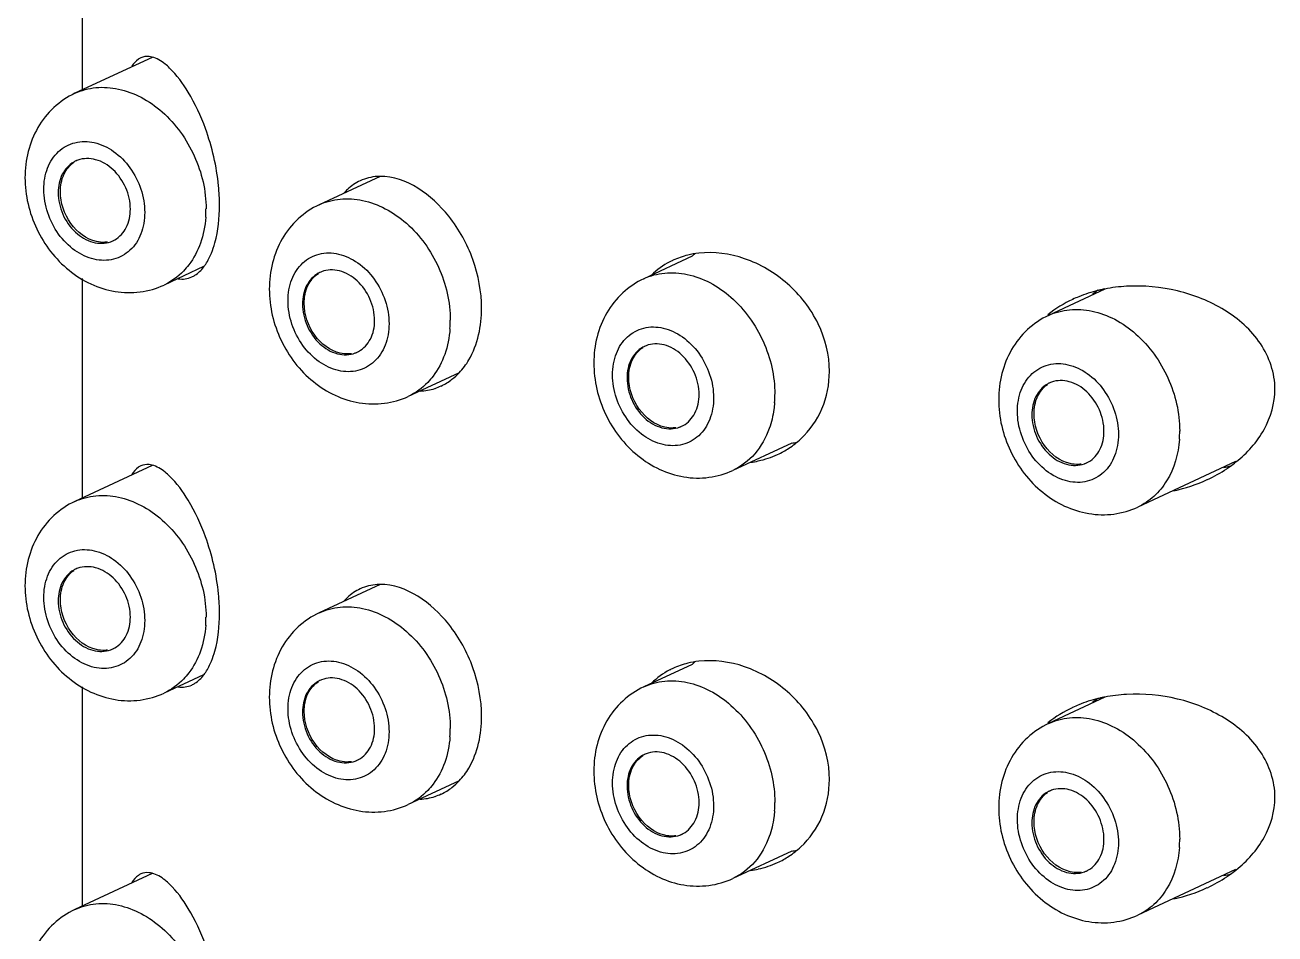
# Model space of a CAD drawing. Header units: millimetres. Extents: x 0 to 841, y 0 to 594.
# Drawn here: x 576.24 to 590.44, y 313.91 to 324.23 of the extents above; entities that cross this region are included whole.
import ezdxf

# ---------------------------------------------------------------- set-up
doc = ezdxf.new("R2010")
doc.units = ezdxf.units.MM
doc.header["$LTSCALE"] = 46.255
doc.layers.add('00_COMPONENTI', color=7, linetype='CONTINUOUS')

msp = doc.modelspace()

# ---------------------------------------------------------------- linework, layer by layer
at = {"layer": '00_COMPONENTI', "color": 7, "linetype": 'Continuous'}
for p, q in [((576.895, 323.493), (576.895, 333.984)), ((577.687, 323.861), (576.81, 323.454)), ((580.275, 322.511), (579.584, 322.189)), ((583.82, 321.604), (583.27, 321.349)), ((578.27, 321.486), (577.822, 321.277)), ((576.895, 318.86), (576.895, 321.35)), ((588.507, 321.23), (587.868, 320.933)), ((581.175, 320.282), (580.596, 320.013)), ((584.952, 319.484), (584.282, 319.173)), ((577.687, 319.228), (576.81, 318.821)), ((589.992, 319.273), (588.88, 318.756)), ((580.275, 317.878), (579.584, 317.556)), ((583.82, 316.971), (583.27, 316.716)), ((578.27, 316.853), (577.822, 316.644)), ((576.895, 314.227), (576.895, 316.717)), ((588.507, 316.597), (587.868, 316.3)), ((581.175, 315.649), (580.596, 315.38)), ((584.952, 314.851), (584.282, 314.54)), ((589.992, 314.64), (588.88, 314.123)), ((577.687, 314.595), (576.81, 314.188))]:
    msp.add_line(p, q, dxfattribs=at)
for centre, radius, start, end in [((576.945, 322.413), 0.301, 117.7027, 119.8159), ((576.944, 322.415), 0.299, 114.9572, 117.7029), ((576.944, 322.415), 0.298, 109.9379, 114.9502), ((580.28, 321.922), 0.589, 90.4786, 93.501), ((580.329, 321.915), 0.616, 133.3532, 138.8475), ((577.114, 322.05), 0.299, 290.0984, 291.9312), ((577.114, 322.048), 0.297, 291.9324, 294.955), ((577.114, 322.049), 0.298, 294.9559, 296.494), ((577.113, 322.051), 0.3, 296.4969, 300.0023), ((584.006, 320.652), 0.994, 96.482, 103.7043), ((584.432, 320.978), 0.876, 131.6273, 134.381), ((579.718, 321.151), 0.298, 111.106, 114.9535), ((583.97, 320.765), 0.875, 117.5508, 134.3926), ((583.975, 320.753), 0.887, 114.9343, 117.5161), ((579.719, 321.149), 0.3, 117.0299, 119.1761), ((579.718, 321.15), 0.299, 114.9563, 117.0295), ((588.766, 319.771), 1.482, 112.0209, 114.929), ((589.189, 320.19), 1.279, 126.5389, 129.9568), ((588.834, 319.564), 1.7, 102.3942, 103.7474), ((588.84, 319.537), 1.728, 101.1425, 102.3944), ((588.857, 319.441), 1.825, 93.2234, 101.0825), ((583.405, 320.309), 0.3, 117.0299, 119.1761), ((583.405, 320.31), 0.299, 114.9563, 117.0295), ((583.404, 320.311), 0.298, 111.106, 114.9535), ((579.888, 320.785), 0.298, 290.7433, 293.2392), ((579.889, 320.784), 0.297, 293.2416, 294.9558), ((579.888, 320.786), 0.299, 294.9592, 298.8315), ((588.004, 319.892), 0.301, 117.7027, 119.8159), ((588.003, 319.894), 0.299, 114.9572, 117.7029), ((588.002, 319.894), 0.298, 109.9379, 114.9502), ((580.712, 320.685), 0.611, 271.6099, 287.7987), ((580.711, 320.687), 0.612, 287.8915, 294.9469), ((583.574, 319.944), 0.298, 290.7433, 293.2392), ((583.575, 319.944), 0.297, 293.2416, 294.9558), ((583.574, 319.945), 0.299, 294.9592, 298.8315), ((584.365, 320.27), 1.01, 303.24, 312.9934), ((584.814, 320.55), 1.075, 277.0659, 280.4999), ((584.355, 320.293), 1.035, 282.0519, 294.8899), ((584.362, 320.276), 1.017, 294.9355, 303.2231), ((584.351, 320.31), 1.053, 277.1486, 282.0514), ((588.172, 319.529), 0.299, 290.0984, 291.9312), ((588.173, 319.527), 0.297, 291.9324, 294.955), ((588.172, 319.528), 0.298, 294.9559, 296.494), ((588.171, 319.53), 0.3, 296.4969, 300.0023), ((588.976, 320.567), 1.652, 294.8773, 303.6652), ((589.435, 321.109), 1.95, 282.5397, 284.9306), ((589.026, 320.488), 1.558, 303.7321, 305.5823), ((589.055, 320.448), 1.509, 305.5761, 308.6022), ((576.945, 317.78), 0.301, 117.7027, 119.8159), ((576.944, 317.782), 0.299, 114.9572, 117.7029), ((576.944, 317.782), 0.298, 109.9379, 114.9502), ((580.28, 317.288), 0.589, 90.4786, 93.501), ((580.329, 317.282), 0.616, 133.3532, 138.8475), ((577.114, 317.417), 0.299, 290.0984, 291.9312), ((577.114, 317.415), 0.297, 291.9324, 294.955), ((577.114, 317.416), 0.298, 294.9559, 296.494), ((577.113, 317.418), 0.3, 296.4969, 300.0023), ((583.97, 316.132), 0.875, 117.5508, 134.3926), ((583.975, 316.12), 0.887, 114.9343, 117.5161), ((584.006, 316.019), 0.994, 96.482, 103.7043), ((584.432, 316.345), 0.876, 131.6273, 134.381), ((579.719, 316.516), 0.3, 117.0299, 119.1761), ((579.718, 316.517), 0.299, 114.9563, 117.0295), ((579.718, 316.518), 0.298, 111.106, 114.9535), ((588.84, 314.904), 1.728, 101.1425, 102.3944), ((588.857, 314.808), 1.825, 93.2234, 101.0825), ((588.766, 315.138), 1.482, 112.0209, 114.929), ((589.189, 315.557), 1.279, 126.5389, 129.9568), ((588.834, 314.931), 1.7, 102.3942, 103.7474), ((579.888, 316.153), 0.299, 294.9592, 298.8315), ((583.405, 315.676), 0.3, 117.0299, 119.1761), ((583.405, 315.677), 0.299, 114.9563, 117.0295), ((583.404, 315.678), 0.298, 111.106, 114.9535), ((579.888, 316.152), 0.298, 290.7433, 293.2392), ((579.889, 316.151), 0.297, 293.2416, 294.9558), ((580.712, 316.052), 0.611, 271.6099, 287.7987), ((580.711, 316.054), 0.612, 287.8915, 294.9469), ((588.004, 315.259), 0.301, 117.7027, 119.8159), ((588.003, 315.261), 0.299, 114.9572, 117.7029), ((588.002, 315.261), 0.298, 109.9379, 114.9502), ((583.574, 315.311), 0.298, 290.7433, 293.2392), ((583.575, 315.311), 0.297, 293.2416, 294.9558), ((583.574, 315.312), 0.299, 294.9592, 298.8315), ((584.365, 315.637), 1.01, 303.24, 312.9934), ((584.362, 315.643), 1.017, 294.9355, 303.2231), ((584.814, 315.917), 1.075, 277.0659, 280.4999), ((584.351, 315.677), 1.053, 277.1486, 282.0514), ((584.355, 315.66), 1.035, 282.0519, 294.8899), ((588.172, 314.896), 0.299, 290.0984, 291.9312), ((588.173, 314.894), 0.297, 291.9324, 294.955), ((588.172, 314.895), 0.298, 294.9559, 296.494), ((588.171, 314.897), 0.3, 296.4969, 300.0023), ((589.055, 315.815), 1.509, 305.5761, 308.6022), ((588.976, 315.934), 1.652, 294.8773, 303.6652), ((589.435, 316.476), 1.95, 282.5397, 284.9306), ((589.026, 315.855), 1.558, 303.7321, 305.5823)]:
    msp.add_arc(centre, radius, start, end, dxfattribs=at)
at = {"layer": '00_COMPONENTI', "color": 9, "linetype": 'Continuous'}
for centre in [(577.022, 322.141), (579.796, 320.877), (583.483, 320.036), (588.081, 319.62), (577.022, 317.508), (579.796, 316.244), (583.483, 315.403), (588.081, 314.987)]:
    msp.add_arc(centre, 1.276, 355.7605, 0.018, dxfattribs=at)
at = {"layer": '00_COMPONENTI', "color": 7, "linetype": 'Continuous'}
for points, knots in [([(577.558, 323.857), (577.548, 323.852), (577.508, 323.829), (577.476, 323.791), (577.457, 323.761)], [0, 0, 0, 0, 0.224998, 1, 1, 1, 1]), ([(577.686, 323.866), (577.674, 323.869), (577.632, 323.877), (577.587, 323.87), (577.558, 323.857)], [0, 0, 0, 0, 0.265737, 1, 1, 1, 1]), ([(577.884, 323.741), (577.868, 323.757), (577.809, 323.809), (577.739, 323.852), (577.686, 323.866)], [0, 0, 0, 0, 0.293209, 1, 1, 1, 1]), ([(578.292, 323.053), (578.239, 323.196), (578.127, 323.441), (577.968, 323.661), (577.884, 323.741)], [0, 0, 0, 0, 0.568411, 1, 1, 1, 1]), ([(576.81, 323.454), (576.723, 323.413), (576.559, 323.303), (576.376, 323.071), (576.266, 322.795), (576.242, 322.596), (576.242, 322.496)], [0, 0, 0, 0, 0.246419, 0.494144, 0.744834, 1, 1, 1, 1]), ([(578.452, 322.184), (578.452, 322.257), (578.436, 322.552), (578.368, 322.844), (578.292, 323.053)], [0, 0, 0, 0, 0.247758, 1, 1, 1, 1]), ([(577.439, 322.139), (577.439, 322.222), (577.401, 322.389), (577.26, 322.594), (577.06, 322.718), (576.906, 322.718), (576.842, 322.696)], [0, 0, 0, 0, 0.267515, 0.536519, 0.782531, 1, 1, 1, 1]), ([(576.796, 322.674), (576.741, 322.642), (576.645, 322.535), (576.619, 322.397), (576.619, 322.326)], [0, 0, 0, 0, 0.471113, 1, 1, 1, 1]), ([(576.644, 322.337), (576.644, 322.403), (576.667, 322.532), (576.748, 322.637), (576.797, 322.671)], [0, 0, 0, 0, 0.527398, 1, 1, 1, 1]), ([(576.242, 322.496), (576.242, 322.297), (576.337, 321.896), (576.649, 321.491), (576.984, 321.279), (577.262, 321.191), (577.551, 321.184), (577.736, 321.238), (577.822, 321.277)], [0, 0, 0, 0, 0.254925, 0.509586, 0.63463, 0.75754, 0.879072, 1, 1, 1, 1]), ([(581.429, 321.014), (581.429, 321.201), (581.354, 321.58), (581.036, 322.169), (580.575, 322.513), (580.275, 322.511)], [0, 0, 0, 0, 0.276871, 0.555255, 1, 1, 1, 1]), ([(576.619, 322.326), (576.619, 322.243), (576.657, 322.075), (576.799, 321.87), (576.998, 321.746), (577.153, 321.746), (577.216, 321.769)], [0, 0, 0, 0, 0.267567, 0.536598, 0.782571, 1, 1, 1, 1]), ([(577.054, 321.771), (576.938, 321.797), (576.726, 321.962), (576.644, 322.21), (576.644, 322.337)], [0, 0, 0, 0, 0.481999, 1, 1, 1, 1]), ([(577.263, 321.791), (577.318, 321.823), (577.413, 321.93), (577.439, 322.068), (577.439, 322.139)], [0, 0, 0, 0, 0.471159, 1, 1, 1, 1]), ([(578.36, 321.641), (578.375, 321.678), (578.433, 321.854), (578.452, 322.04), (578.452, 322.184)], [0, 0, 0, 0, 0.218718, 1, 1, 1, 1]), ([(579.584, 322.189), (579.497, 322.149), (579.334, 322.039), (579.151, 321.807), (579.04, 321.53), (579.017, 321.332), (579.017, 321.232)], [0, 0, 0, 0, 0.246419, 0.494144, 0.744834, 1, 1, 1, 1]), ([(577.18, 321.765), (577.17, 321.764), (577.128, 321.76), (577.085, 321.764), (577.054, 321.771)], [0, 0, 0, 0, 0.245004, 1, 1, 1, 1]), ([(578.271, 321.482), (578.28, 321.493), (578.315, 321.543), (578.342, 321.598), (578.36, 321.641)], [0, 0, 0, 0, 0.2296, 1, 1, 1, 1]), ([(585.379, 320.297), (585.379, 320.482), (585.284, 320.862), (584.927, 321.317), (584.441, 321.607), (584.068, 321.659), (583.894, 321.639)], [0, 0, 0, 0, 0.250855, 0.509511, 0.763406, 1, 1, 1, 1]), ([(578.137, 321.369), (578.149, 321.375), (578.201, 321.403), (578.243, 321.446), (578.271, 321.482)], [0, 0, 0, 0, 0.227859, 1, 1, 1, 1]), ([(580.213, 320.874), (580.213, 320.958), (580.174, 321.127), (580.032, 321.332), (579.857, 321.438), (579.711, 321.455), (579.642, 321.441), (579.611, 321.429)], [0, 0, 0, 0, 0.267186, 0.535659, 0.780727, 0.892884, 1, 1, 1, 1]), ([(579.573, 321.411), (579.517, 321.38), (579.42, 321.272), (579.394, 321.133), (579.394, 321.061)], [0, 0, 0, 0, 0.470958, 1, 1, 1, 1]), ([(579.413, 321.07), (579.413, 321.138), (579.436, 321.27), (579.523, 321.376), (579.574, 321.409)], [0, 0, 0, 0, 0.527932, 1, 1, 1, 1]), ([(583.27, 321.349), (583.183, 321.308), (583.02, 321.198), (582.837, 320.967), (582.726, 320.69), (582.703, 320.491), (582.703, 320.392)], [0, 0, 0, 0, 0.246419, 0.494144, 0.744834, 1, 1, 1, 1]), ([(579.017, 321.232), (579.017, 321.033), (579.111, 320.632), (579.424, 320.226), (579.758, 320.015), (580.036, 319.927), (580.325, 319.92), (580.51, 319.973), (580.596, 320.013)], [0, 0, 0, 0, 0.254925, 0.509586, 0.63463, 0.75754, 0.879072, 1, 1, 1, 1]), ([(590.439, 320.095), (590.439, 320.276), (590.31, 320.648), (589.876, 321.023), (589.338, 321.238), (588.948, 321.274), (588.754, 321.263)], [0, 0, 0, 0, 0.240645, 0.488051, 0.742637, 1, 1, 1, 1]), ([(579.394, 321.061), (579.394, 320.978), (579.432, 320.809), (579.574, 320.605), (579.775, 320.48), (579.931, 320.482), (579.994, 320.506)], [0, 0, 0, 0, 0.267781, 0.536916, 0.782731, 1, 1, 1, 1]), ([(579.822, 320.504), (579.707, 320.53), (579.495, 320.695), (579.413, 320.943), (579.413, 321.07)], [0, 0, 0, 0, 0.481999, 1, 1, 1, 1]), ([(581.175, 320.282), (581.216, 320.326), (581.373, 320.539), (581.429, 320.813), (581.429, 321.014)], [0, 0, 0, 0, 0.229204, 1, 1, 1, 1]), ([(580.032, 320.524), (580.088, 320.555), (580.186, 320.663), (580.213, 320.802), (580.213, 320.874)], [0, 0, 0, 0, 0.470877, 1, 1, 1, 1]), ([(587.868, 320.933), (587.781, 320.892), (587.618, 320.782), (587.435, 320.55), (587.324, 320.274), (587.301, 320.075), (587.301, 319.975)], [0, 0, 0, 0, 0.246419, 0.494144, 0.744834, 1, 1, 1, 1]), ([(583.899, 320.034), (583.899, 320.118), (583.86, 320.286), (583.718, 320.492), (583.543, 320.597), (583.397, 320.615), (583.328, 320.601), (583.297, 320.589)], [0, 0, 0, 0, 0.267186, 0.535659, 0.780727, 0.892884, 1, 1, 1, 1]), ([(579.949, 320.498), (579.938, 320.497), (579.896, 320.493), (579.853, 320.497), (579.822, 320.504)], [0, 0, 0, 0, 0.245004, 1, 1, 1, 1]), ([(583.259, 320.571), (583.203, 320.54), (583.106, 320.432), (583.08, 320.293), (583.08, 320.221)], [0, 0, 0, 0, 0.470958, 1, 1, 1, 1]), ([(583.099, 320.23), (583.099, 320.298), (583.122, 320.429), (583.209, 320.535), (583.26, 320.569)], [0, 0, 0, 0, 0.527932, 1, 1, 1, 1]), ([(582.703, 320.392), (582.703, 320.193), (582.797, 319.791), (583.11, 319.386), (583.444, 319.174), (583.722, 319.086), (584.011, 319.08), (584.197, 319.133), (584.282, 319.173)], [0, 0, 0, 0, 0.254925, 0.509586, 0.63463, 0.75754, 0.879072, 1, 1, 1, 1]), ([(585.054, 319.531), (585.156, 319.626), (585.324, 319.866), (585.379, 320.153), (585.379, 320.297)], [0, 0, 0, 0, 0.491603, 1, 1, 1, 1]), ([(583.08, 320.221), (583.08, 320.138), (583.118, 319.969), (583.26, 319.764), (583.461, 319.64), (583.617, 319.642), (583.68, 319.666)], [0, 0, 0, 0, 0.267781, 0.536916, 0.782731, 1, 1, 1, 1]), ([(583.508, 319.664), (583.393, 319.69), (583.181, 319.855), (583.099, 320.103), (583.099, 320.23)], [0, 0, 0, 0, 0.481999, 1, 1, 1, 1]), ([(587.854, 320.153), (587.799, 320.121), (587.704, 320.014), (587.678, 319.876), (587.678, 319.805)], [0, 0, 0, 0, 0.471113, 1, 1, 1, 1]), ([(587.703, 319.816), (587.703, 319.883), (587.725, 320.011), (587.807, 320.116), (587.856, 320.15)], [0, 0, 0, 0, 0.527398, 1, 1, 1, 1]), ([(588.497, 319.618), (588.497, 319.701), (588.459, 319.868), (588.318, 320.073), (588.119, 320.197), (587.964, 320.198), (587.901, 320.175)], [0, 0, 0, 0, 0.267515, 0.536519, 0.782531, 1, 1, 1, 1]), ([(583.718, 319.683), (583.774, 319.714), (583.872, 319.822), (583.899, 319.962), (583.899, 320.034)], [0, 0, 0, 0, 0.470877, 1, 1, 1, 1]), ([(589.996, 319.269), (590.123, 319.37), (590.345, 319.613), (590.439, 319.937), (590.439, 320.095)], [0, 0, 0, 0, 0.506653, 1, 1, 1, 1]), ([(587.301, 319.975), (587.301, 319.776), (587.395, 319.375), (587.708, 318.97), (588.042, 318.758), (588.321, 318.67), (588.61, 318.663), (588.795, 318.717), (588.88, 318.756)], [0, 0, 0, 0, 0.254925, 0.509586, 0.63463, 0.75754, 0.879072, 1, 1, 1, 1]), ([(587.678, 319.805), (587.678, 319.722), (587.716, 319.554), (587.857, 319.349), (588.057, 319.225), (588.212, 319.225), (588.275, 319.248)], [0, 0, 0, 0, 0.267567, 0.536598, 0.782571, 1, 1, 1, 1]), ([(588.112, 319.25), (587.997, 319.276), (587.785, 319.441), (587.703, 319.689), (587.703, 319.816)], [0, 0, 0, 0, 0.481999, 1, 1, 1, 1]), ([(583.635, 319.658), (583.625, 319.656), (583.582, 319.652), (583.54, 319.656), (583.508, 319.664)], [0, 0, 0, 0, 0.245004, 1, 1, 1, 1]), ([(588.322, 319.27), (588.377, 319.302), (588.471, 319.409), (588.497, 319.547), (588.497, 319.618)], [0, 0, 0, 0, 0.471159, 1, 1, 1, 1]), ([(577.558, 319.224), (577.548, 319.219), (577.508, 319.196), (577.476, 319.158), (577.457, 319.128)], [0, 0, 0, 0, 0.224998, 1, 1, 1, 1]), ([(577.686, 319.233), (577.674, 319.236), (577.632, 319.244), (577.587, 319.237), (577.558, 319.224)], [0, 0, 0, 0, 0.265737, 1, 1, 1, 1]), ([(577.884, 319.108), (577.868, 319.124), (577.809, 319.176), (577.739, 319.219), (577.686, 319.233)], [0, 0, 0, 0, 0.293209, 1, 1, 1, 1]), ([(588.239, 319.244), (588.229, 319.243), (588.186, 319.239), (588.143, 319.243), (588.112, 319.25)], [0, 0, 0, 0, 0.245004, 1, 1, 1, 1]), ([(578.292, 318.42), (578.239, 318.563), (578.127, 318.808), (577.968, 319.028), (577.884, 319.108)], [0, 0, 0, 0, 0.568411, 1, 1, 1, 1]), ([(576.81, 318.821), (576.723, 318.78), (576.559, 318.67), (576.376, 318.438), (576.266, 318.162), (576.242, 317.963), (576.242, 317.863)], [0, 0, 0, 0, 0.246419, 0.494144, 0.744834, 1, 1, 1, 1]), ([(578.452, 317.551), (578.452, 317.624), (578.436, 317.919), (578.368, 318.211), (578.292, 318.42)], [0, 0, 0, 0, 0.247758, 1, 1, 1, 1]), ([(576.796, 318.041), (576.741, 318.009), (576.645, 317.902), (576.619, 317.764), (576.619, 317.693)], [0, 0, 0, 0, 0.471113, 1, 1, 1, 1]), ([(576.644, 317.704), (576.644, 317.77), (576.667, 317.899), (576.748, 318.003), (576.797, 318.038)], [0, 0, 0, 0, 0.527398, 1, 1, 1, 1]), ([(577.439, 317.506), (577.439, 317.589), (577.401, 317.756), (577.26, 317.96), (577.06, 318.085), (576.906, 318.085), (576.842, 318.062)], [0, 0, 0, 0, 0.267515, 0.536519, 0.782531, 1, 1, 1, 1]), ([(581.429, 316.381), (581.429, 316.568), (581.354, 316.947), (581.036, 317.536), (580.575, 317.88), (580.275, 317.878)], [0, 0, 0, 0, 0.276871, 0.555255, 1, 1, 1, 1]), ([(576.242, 317.863), (576.242, 317.664), (576.337, 317.263), (576.649, 316.858), (576.984, 316.646), (577.262, 316.558), (577.551, 316.551), (577.736, 316.605), (577.822, 316.644)], [0, 0, 0, 0, 0.254925, 0.509586, 0.63463, 0.75754, 0.879072, 1, 1, 1, 1]), ([(576.619, 317.693), (576.619, 317.609), (576.657, 317.442), (576.799, 317.237), (576.998, 317.113), (577.153, 317.113), (577.216, 317.136)], [0, 0, 0, 0, 0.267567, 0.536598, 0.782571, 1, 1, 1, 1]), ([(577.054, 317.138), (576.938, 317.164), (576.726, 317.329), (576.644, 317.577), (576.644, 317.704)], [0, 0, 0, 0, 0.481999, 1, 1, 1, 1]), ([(577.263, 317.158), (577.318, 317.19), (577.413, 317.297), (577.439, 317.435), (577.439, 317.506)], [0, 0, 0, 0, 0.471159, 1, 1, 1, 1]), ([(578.36, 317.008), (578.375, 317.045), (578.433, 317.221), (578.452, 317.407), (578.452, 317.551)], [0, 0, 0, 0, 0.218718, 1, 1, 1, 1]), ([(579.584, 317.556), (579.497, 317.516), (579.334, 317.406), (579.151, 317.174), (579.04, 316.897), (579.017, 316.699), (579.017, 316.599)], [0, 0, 0, 0, 0.246419, 0.494144, 0.744834, 1, 1, 1, 1]), ([(577.18, 317.132), (577.17, 317.131), (577.128, 317.127), (577.085, 317.131), (577.054, 317.138)], [0, 0, 0, 0, 0.245004, 1, 1, 1, 1]), ([(585.379, 315.664), (585.379, 315.849), (585.284, 316.229), (584.927, 316.684), (584.441, 316.974), (584.068, 317.026), (583.894, 317.006)], [0, 0, 0, 0, 0.250855, 0.509511, 0.763406, 1, 1, 1, 1]), ([(578.271, 316.849), (578.28, 316.86), (578.315, 316.91), (578.342, 316.965), (578.36, 317.008)], [0, 0, 0, 0, 0.2296, 1, 1, 1, 1]), ([(578.137, 316.736), (578.149, 316.742), (578.201, 316.77), (578.243, 316.813), (578.271, 316.849)], [0, 0, 0, 0, 0.227859, 1, 1, 1, 1]), ([(579.573, 316.778), (579.517, 316.747), (579.42, 316.639), (579.394, 316.5), (579.394, 316.428)], [0, 0, 0, 0, 0.470958, 1, 1, 1, 1]), ([(579.413, 316.437), (579.413, 316.505), (579.436, 316.637), (579.523, 316.743), (579.574, 316.776)], [0, 0, 0, 0, 0.527932, 1, 1, 1, 1]), ([(580.213, 316.241), (580.213, 316.325), (580.174, 316.494), (580.032, 316.699), (579.857, 316.805), (579.711, 316.822), (579.642, 316.808), (579.611, 316.796)], [0, 0, 0, 0, 0.267186, 0.535659, 0.780727, 0.892884, 1, 1, 1, 1]), ([(579.017, 316.599), (579.017, 316.4), (579.111, 315.999), (579.424, 315.593), (579.758, 315.382), (580.036, 315.294), (580.325, 315.287), (580.51, 315.34), (580.596, 315.38)], [0, 0, 0, 0, 0.254925, 0.509586, 0.63463, 0.75754, 0.879072, 1, 1, 1, 1]), ([(583.27, 316.716), (583.183, 316.675), (583.02, 316.565), (582.837, 316.334), (582.726, 316.057), (582.703, 315.858), (582.703, 315.759)], [0, 0, 0, 0, 0.246419, 0.494144, 0.744834, 1, 1, 1, 1]), ([(590.439, 315.462), (590.439, 315.643), (590.31, 316.015), (589.876, 316.39), (589.338, 316.605), (588.948, 316.641), (588.754, 316.63)], [0, 0, 0, 0, 0.240645, 0.488051, 0.742637, 1, 1, 1, 1]), ([(579.394, 316.428), (579.394, 316.345), (579.432, 316.176), (579.574, 315.972), (579.775, 315.847), (579.931, 315.849), (579.994, 315.873)], [0, 0, 0, 0, 0.267781, 0.536916, 0.782731, 1, 1, 1, 1]), ([(579.822, 315.871), (579.707, 315.897), (579.495, 316.062), (579.413, 316.31), (579.413, 316.437)], [0, 0, 0, 0, 0.481999, 1, 1, 1, 1]), ([(581.175, 315.649), (581.216, 315.693), (581.373, 315.906), (581.429, 316.179), (581.429, 316.381)], [0, 0, 0, 0, 0.229204, 1, 1, 1, 1]), ([(580.032, 315.891), (580.088, 315.922), (580.186, 316.03), (580.213, 316.169), (580.213, 316.241)], [0, 0, 0, 0, 0.470877, 1, 1, 1, 1]), ([(587.868, 316.3), (587.781, 316.259), (587.618, 316.149), (587.435, 315.917), (587.324, 315.641), (587.301, 315.442), (587.301, 315.342)], [0, 0, 0, 0, 0.246419, 0.494144, 0.744834, 1, 1, 1, 1]), ([(583.259, 315.938), (583.203, 315.907), (583.106, 315.799), (583.08, 315.66), (583.08, 315.588)], [0, 0, 0, 0, 0.470958, 1, 1, 1, 1]), ([(583.099, 315.597), (583.099, 315.665), (583.122, 315.796), (583.209, 315.902), (583.26, 315.936)], [0, 0, 0, 0, 0.527932, 1, 1, 1, 1]), ([(583.899, 315.401), (583.899, 315.485), (583.86, 315.653), (583.718, 315.859), (583.543, 315.964), (583.397, 315.982), (583.328, 315.968), (583.297, 315.956)], [0, 0, 0, 0, 0.267186, 0.535659, 0.780727, 0.892884, 1, 1, 1, 1]), ([(579.949, 315.865), (579.938, 315.864), (579.896, 315.86), (579.853, 315.864), (579.822, 315.871)], [0, 0, 0, 0, 0.245004, 1, 1, 1, 1]), ([(582.703, 315.759), (582.703, 315.56), (582.797, 315.158), (583.11, 314.753), (583.444, 314.541), (583.722, 314.453), (584.011, 314.447), (584.197, 314.5), (584.282, 314.54)], [0, 0, 0, 0, 0.254925, 0.509586, 0.63463, 0.75754, 0.879072, 1, 1, 1, 1]), ([(585.054, 314.898), (585.156, 314.993), (585.324, 315.233), (585.379, 315.52), (585.379, 315.664)], [0, 0, 0, 0, 0.491603, 1, 1, 1, 1]), ([(583.08, 315.588), (583.08, 315.504), (583.118, 315.336), (583.26, 315.131), (583.461, 315.007), (583.617, 315.009), (583.68, 315.033)], [0, 0, 0, 0, 0.267781, 0.536916, 0.782731, 1, 1, 1, 1]), ([(583.508, 315.031), (583.393, 315.057), (583.181, 315.222), (583.099, 315.47), (583.099, 315.597)], [0, 0, 0, 0, 0.481999, 1, 1, 1, 1]), ([(587.854, 315.52), (587.799, 315.488), (587.704, 315.381), (587.678, 315.243), (587.678, 315.172)], [0, 0, 0, 0, 0.471113, 1, 1, 1, 1]), ([(587.703, 315.183), (587.703, 315.249), (587.725, 315.378), (587.807, 315.483), (587.856, 315.517)], [0, 0, 0, 0, 0.527398, 1, 1, 1, 1]), ([(588.497, 314.985), (588.497, 315.068), (588.459, 315.235), (588.318, 315.44), (588.119, 315.564), (587.964, 315.564), (587.901, 315.542)], [0, 0, 0, 0, 0.267515, 0.536519, 0.782531, 1, 1, 1, 1]), ([(589.996, 314.636), (590.123, 314.737), (590.345, 314.98), (590.439, 315.304), (590.439, 315.462)], [0, 0, 0, 0, 0.506653, 1, 1, 1, 1]), ([(583.718, 315.05), (583.774, 315.081), (583.872, 315.189), (583.899, 315.329), (583.899, 315.401)], [0, 0, 0, 0, 0.470877, 1, 1, 1, 1]), ([(587.301, 315.342), (587.301, 315.143), (587.395, 314.742), (587.708, 314.337), (588.042, 314.125), (588.321, 314.037), (588.61, 314.03), (588.795, 314.084), (588.88, 314.123)], [0, 0, 0, 0, 0.254925, 0.509586, 0.63463, 0.75754, 0.879072, 1, 1, 1, 1]), ([(588.112, 314.617), (587.997, 314.643), (587.785, 314.808), (587.703, 315.056), (587.703, 315.183)], [0, 0, 0, 0, 0.481999, 1, 1, 1, 1]), ([(587.678, 315.172), (587.678, 315.089), (587.716, 314.921), (587.857, 314.716), (588.057, 314.592), (588.212, 314.592), (588.275, 314.615)], [0, 0, 0, 0, 0.267567, 0.536598, 0.782571, 1, 1, 1, 1]), ([(583.635, 315.025), (583.625, 315.023), (583.582, 315.019), (583.54, 315.023), (583.508, 315.031)], [0, 0, 0, 0, 0.245004, 1, 1, 1, 1]), ([(588.322, 314.637), (588.377, 314.669), (588.471, 314.776), (588.497, 314.914), (588.497, 314.985)], [0, 0, 0, 0, 0.471159, 1, 1, 1, 1]), ([(577.686, 314.6), (577.674, 314.602), (577.632, 314.611), (577.587, 314.604), (577.558, 314.591)], [0, 0, 0, 0, 0.265737, 1, 1, 1, 1]), ([(588.239, 314.611), (588.229, 314.61), (588.186, 314.606), (588.143, 314.61), (588.112, 314.617)], [0, 0, 0, 0, 0.245004, 1, 1, 1, 1]), ([(577.558, 314.591), (577.548, 314.586), (577.508, 314.563), (577.476, 314.525), (577.457, 314.495)], [0, 0, 0, 0, 0.224998, 1, 1, 1, 1]), ([(577.884, 314.475), (577.868, 314.491), (577.809, 314.543), (577.739, 314.586), (577.686, 314.6)], [0, 0, 0, 0, 0.293209, 1, 1, 1, 1]), ([(578.292, 313.787), (578.239, 313.93), (578.127, 314.175), (577.968, 314.395), (577.884, 314.475)], [0, 0, 0, 0, 0.568411, 1, 1, 1, 1]), ([(576.81, 314.188), (576.723, 314.147), (576.559, 314.037), (576.376, 313.805), (576.266, 313.528), (576.242, 313.33), (576.242, 313.23)], [0, 0, 0, 0, 0.246419, 0.494144, 0.744834, 1, 1, 1, 1])]:
    msp.add_open_spline(points, degree=3, knots=knots, dxfattribs=at)
at = {"layer": '00_COMPONENTI', "color": 9, "linetype": 'Continuous'}
for points, knots in [([(576.81, 323.454), (576.884, 323.488), (577.05, 323.533), (577.312, 323.514), (577.571, 323.417), (577.897, 323.187), (578.202, 322.761), (578.299, 322.347), (578.299, 322.141)], [0, 0, 0, 0, 0.10682, 0.218173, 0.336948, 0.463716, 0.73221, 1, 1, 1, 1]), ([(576.456, 322.363), (576.456, 322.445), (576.481, 322.604), (576.607, 322.803), (576.808, 322.913), (577.041, 322.909), (577.263, 322.801), (577.509, 322.552), (577.602, 322.279), (577.602, 322.101)], [0, 0, 0, 0, 0.127449, 0.242904, 0.35202, 0.465108, 0.58948, 0.725027, 1, 1, 1, 1]), ([(577.602, 322.101), (577.602, 322.019), (577.577, 321.86), (577.451, 321.661), (577.25, 321.551), (577.017, 321.556), (576.795, 321.663), (576.549, 321.913), (576.456, 322.185), (576.456, 322.363)], [0, 0, 0, 0, 0.127449, 0.242904, 0.35202, 0.465108, 0.58948, 0.725027, 1, 1, 1, 1]), ([(579.584, 322.189), (579.658, 322.224), (579.824, 322.268), (580.086, 322.25), (580.345, 322.152), (580.671, 321.923), (580.977, 321.497), (581.073, 321.083), (581.073, 320.877)], [0, 0, 0, 0, 0.10682, 0.218173, 0.336948, 0.463716, 0.73221, 1, 1, 1, 1]), ([(578.295, 322.047), (578.288, 321.947), (578.25, 321.756), (578.16, 321.582), (578.104, 321.508)], [0, 0, 0, 0, 0.517694, 1, 1, 1, 1]), ([(579.23, 321.099), (579.23, 321.181), (579.255, 321.34), (579.382, 321.539), (579.582, 321.649), (579.815, 321.644), (580.037, 321.537), (580.283, 321.287), (580.377, 321.015), (580.377, 320.837)], [0, 0, 0, 0, 0.127449, 0.242904, 0.35202, 0.465108, 0.58948, 0.725027, 1, 1, 1, 1]), ([(578.104, 321.508), (578.085, 321.483), (578.006, 321.39), (577.904, 321.316), (577.822, 321.277)], [0, 0, 0, 0, 0.256045, 1, 1, 1, 1]), ([(583.27, 321.349), (583.345, 321.384), (583.51, 321.428), (583.772, 321.41), (584.032, 321.312), (584.357, 321.083), (584.663, 320.657), (584.759, 320.242), (584.759, 320.037)], [0, 0, 0, 0, 0.10682, 0.218173, 0.336948, 0.463716, 0.73221, 1, 1, 1, 1]), ([(580.377, 320.837), (580.377, 320.755), (580.351, 320.596), (580.225, 320.397), (580.024, 320.287), (579.792, 320.291), (579.569, 320.399), (579.323, 320.648), (579.23, 320.921), (579.23, 321.099)], [0, 0, 0, 0, 0.127449, 0.242904, 0.35202, 0.465108, 0.58948, 0.725027, 1, 1, 1, 1]), ([(587.868, 320.933), (587.943, 320.967), (588.108, 321.012), (588.37, 320.993), (588.63, 320.896), (588.955, 320.666), (589.261, 320.24), (589.357, 319.826), (589.357, 319.62)], [0, 0, 0, 0, 0.10682, 0.218173, 0.336948, 0.463716, 0.73221, 1, 1, 1, 1]), ([(581.069, 320.782), (581.062, 320.683), (581.025, 320.492), (580.934, 320.318), (580.878, 320.244)], [0, 0, 0, 0, 0.517694, 1, 1, 1, 1]), ([(582.916, 320.258), (582.916, 320.341), (582.941, 320.5), (583.068, 320.699), (583.268, 320.808), (583.501, 320.804), (583.724, 320.696), (583.969, 320.447), (584.063, 320.175), (584.063, 319.997)], [0, 0, 0, 0, 0.127449, 0.242904, 0.35202, 0.465108, 0.58948, 0.725027, 1, 1, 1, 1]), ([(587.514, 319.842), (587.514, 319.924), (587.539, 320.083), (587.666, 320.282), (587.866, 320.392), (588.099, 320.388), (588.322, 320.28), (588.567, 320.031), (588.661, 319.758), (588.661, 319.58)], [0, 0, 0, 0, 0.127449, 0.242904, 0.35202, 0.465108, 0.58948, 0.725027, 1, 1, 1, 1]), ([(580.878, 320.244), (580.859, 320.219), (580.78, 320.125), (580.678, 320.051), (580.596, 320.013)], [0, 0, 0, 0, 0.256045, 1, 1, 1, 1]), ([(584.063, 319.997), (584.063, 319.914), (584.037, 319.755), (583.911, 319.556), (583.711, 319.447), (583.478, 319.451), (583.255, 319.559), (583.01, 319.808), (582.916, 320.08), (582.916, 320.258)], [0, 0, 0, 0, 0.127449, 0.242904, 0.35202, 0.465108, 0.58948, 0.725027, 1, 1, 1, 1]), ([(584.756, 319.942), (584.754, 319.916), (584.743, 319.817), (584.72, 319.719), (584.695, 319.649)], [0, 0, 0, 0, 0.256127, 1, 1, 1, 1]), ([(588.661, 319.58), (588.661, 319.498), (588.636, 319.339), (588.509, 319.14), (588.309, 319.03), (588.076, 319.035), (587.853, 319.142), (587.608, 319.392), (587.514, 319.664), (587.514, 319.842)], [0, 0, 0, 0, 0.127449, 0.242904, 0.35202, 0.465108, 0.58948, 0.725027, 1, 1, 1, 1]), ([(584.695, 319.649), (584.658, 319.545), (584.552, 319.352), (584.376, 319.217), (584.282, 319.173)], [0, 0, 0, 0, 0.515584, 1, 1, 1, 1]), ([(589.354, 319.526), (589.342, 319.362), (589.274, 319.118), (589.073, 318.872), (588.947, 318.787), (588.88, 318.756)], [0, 0, 0, 0, 0.523957, 0.766012, 1, 1, 1, 1]), ([(576.81, 318.821), (576.884, 318.855), (577.05, 318.9), (577.312, 318.881), (577.571, 318.783), (577.897, 318.554), (578.202, 318.128), (578.299, 317.714), (578.299, 317.508)], [0, 0, 0, 0, 0.10682, 0.218173, 0.336948, 0.463716, 0.73221, 1, 1, 1, 1]), ([(576.456, 317.73), (576.456, 317.812), (576.481, 317.971), (576.607, 318.17), (576.808, 318.28), (577.041, 318.276), (577.263, 318.168), (577.509, 317.919), (577.602, 317.646), (577.602, 317.468)], [0, 0, 0, 0, 0.127449, 0.242904, 0.35202, 0.465108, 0.58948, 0.725027, 1, 1, 1, 1]), ([(577.602, 317.468), (577.602, 317.386), (577.577, 317.227), (577.451, 317.028), (577.25, 316.918), (577.017, 316.922), (576.795, 317.03), (576.549, 317.28), (576.456, 317.552), (576.456, 317.73)], [0, 0, 0, 0, 0.127449, 0.242904, 0.35202, 0.465108, 0.58948, 0.725027, 1, 1, 1, 1]), ([(579.584, 317.556), (579.658, 317.591), (579.824, 317.635), (580.086, 317.617), (580.345, 317.519), (580.671, 317.29), (580.977, 316.864), (581.073, 316.45), (581.073, 316.244)], [0, 0, 0, 0, 0.10682, 0.218173, 0.336948, 0.463716, 0.73221, 1, 1, 1, 1]), ([(578.295, 317.414), (578.288, 317.314), (578.25, 317.123), (578.16, 316.949), (578.104, 316.875)], [0, 0, 0, 0, 0.517694, 1, 1, 1, 1]), ([(579.23, 316.465), (579.23, 316.548), (579.255, 316.707), (579.382, 316.906), (579.582, 317.016), (579.815, 317.011), (580.037, 316.904), (580.283, 316.654), (580.377, 316.382), (580.377, 316.204)], [0, 0, 0, 0, 0.127449, 0.242904, 0.35202, 0.465108, 0.58948, 0.725027, 1, 1, 1, 1]), ([(578.104, 316.875), (578.085, 316.85), (578.006, 316.757), (577.904, 316.683), (577.822, 316.644)], [0, 0, 0, 0, 0.256045, 1, 1, 1, 1]), ([(583.27, 316.716), (583.345, 316.75), (583.51, 316.795), (583.772, 316.777), (584.032, 316.679), (584.357, 316.45), (584.663, 316.024), (584.759, 315.609), (584.759, 315.404)], [0, 0, 0, 0, 0.10682, 0.218173, 0.336948, 0.463716, 0.73221, 1, 1, 1, 1]), ([(580.377, 316.204), (580.377, 316.122), (580.351, 315.962), (580.225, 315.764), (580.024, 315.654), (579.792, 315.658), (579.569, 315.766), (579.323, 316.015), (579.23, 316.288), (579.23, 316.465)], [0, 0, 0, 0, 0.127449, 0.242904, 0.35202, 0.465108, 0.58948, 0.725027, 1, 1, 1, 1]), ([(587.868, 316.3), (587.943, 316.334), (588.108, 316.379), (588.37, 316.36), (588.63, 316.263), (588.955, 316.033), (589.261, 315.607), (589.357, 315.193), (589.357, 314.987)], [0, 0, 0, 0, 0.10682, 0.218173, 0.336948, 0.463716, 0.73221, 1, 1, 1, 1]), ([(582.916, 315.625), (582.916, 315.708), (582.941, 315.867), (583.068, 316.066), (583.268, 316.175), (583.501, 316.171), (583.724, 316.063), (583.969, 315.814), (584.063, 315.542), (584.063, 315.364)], [0, 0, 0, 0, 0.127449, 0.242904, 0.35202, 0.465108, 0.58948, 0.725027, 1, 1, 1, 1]), ([(581.069, 316.149), (581.062, 316.05), (581.025, 315.859), (580.934, 315.685), (580.878, 315.611)], [0, 0, 0, 0, 0.517694, 1, 1, 1, 1]), ([(587.514, 315.209), (587.514, 315.291), (587.539, 315.45), (587.666, 315.649), (587.866, 315.759), (588.099, 315.755), (588.322, 315.647), (588.567, 315.398), (588.661, 315.125), (588.661, 314.947)], [0, 0, 0, 0, 0.127449, 0.242904, 0.35202, 0.465108, 0.58948, 0.725027, 1, 1, 1, 1]), ([(580.878, 315.611), (580.859, 315.586), (580.78, 315.492), (580.678, 315.418), (580.596, 315.38)], [0, 0, 0, 0, 0.256045, 1, 1, 1, 1]), ([(584.063, 315.364), (584.063, 315.281), (584.037, 315.122), (583.911, 314.923), (583.711, 314.814), (583.478, 314.818), (583.255, 314.926), (583.01, 315.175), (582.916, 315.447), (582.916, 315.625)], [0, 0, 0, 0, 0.127449, 0.242904, 0.35202, 0.465108, 0.58948, 0.725027, 1, 1, 1, 1]), ([(584.756, 315.309), (584.754, 315.283), (584.743, 315.184), (584.72, 315.086), (584.695, 315.016)], [0, 0, 0, 0, 0.256127, 1, 1, 1, 1]), ([(588.661, 314.947), (588.661, 314.865), (588.636, 314.706), (588.509, 314.507), (588.309, 314.397), (588.076, 314.402), (587.853, 314.509), (587.608, 314.759), (587.514, 315.031), (587.514, 315.209)], [0, 0, 0, 0, 0.127449, 0.242904, 0.35202, 0.465108, 0.58948, 0.725027, 1, 1, 1, 1]), ([(584.695, 315.016), (584.658, 314.912), (584.552, 314.719), (584.376, 314.583), (584.282, 314.54)], [0, 0, 0, 0, 0.515584, 1, 1, 1, 1]), ([(589.354, 314.893), (589.342, 314.729), (589.274, 314.485), (589.073, 314.239), (588.947, 314.154), (588.88, 314.123)], [0, 0, 0, 0, 0.523957, 0.766012, 1, 1, 1, 1]), ([(576.81, 314.188), (576.884, 314.222), (577.05, 314.266), (577.312, 314.248), (577.571, 314.15), (577.897, 313.921), (578.202, 313.495), (578.299, 313.081), (578.299, 312.875)], [0, 0, 0, 0, 0.10682, 0.218173, 0.336948, 0.463716, 0.73221, 1, 1, 1, 1])]:
    msp.add_open_spline(points, degree=3, knots=knots, dxfattribs=at)
at = {"layer": '00_COMPONENTI', "color": 7, "linetype": 'Continuous'}
for points in [[(580.05, 322.461), (579.997, 322.437), (579.948, 322.403), (579.906, 322.363)], [(580.244, 322.51), (580.177, 322.506), (580.111, 322.489), (580.05, 322.461)], [(583.771, 321.617), (583.713, 321.603), (583.655, 321.583), (583.601, 321.558)], [(577.983, 321.349), (578.034, 321.34), (578.09, 321.347), (578.137, 321.369)], [(588.43, 321.215), (588.355, 321.197), (588.282, 321.174), (588.211, 321.145)], [(588.142, 321.115), (588.042, 321.069), (587.947, 321.01), (587.861, 320.941)], [(580.969, 320.131), (581.013, 320.152), (581.054, 320.177), (581.092, 320.207)], [(581.092, 320.207), (581.122, 320.229), (581.149, 320.255), (581.175, 320.282)], [(589.29, 318.942), (589.421, 318.97), (589.549, 319.012), (589.67, 319.069)], [(580.244, 317.877), (580.177, 317.872), (580.111, 317.856), (580.05, 317.828)], [(580.05, 317.828), (579.997, 317.804), (579.948, 317.77), (579.906, 317.73)], [(583.771, 316.984), (583.713, 316.97), (583.655, 316.95), (583.601, 316.925)], [(577.983, 316.716), (578.034, 316.707), (578.09, 316.714), (578.137, 316.736)], [(588.142, 316.482), (588.042, 316.435), (587.947, 316.377), (587.861, 316.308)], [(588.43, 316.582), (588.355, 316.564), (588.282, 316.541), (588.211, 316.512)], [(581.092, 315.574), (581.122, 315.596), (581.149, 315.622), (581.175, 315.649)], [(580.969, 315.498), (581.013, 315.519), (581.054, 315.544), (581.092, 315.574)], [(589.29, 314.309), (589.421, 314.337), (589.549, 314.379), (589.67, 314.436)]]:
    msp.add_open_spline(points, degree=3, dxfattribs=at)

doc.saveas('drawing.dxf')
